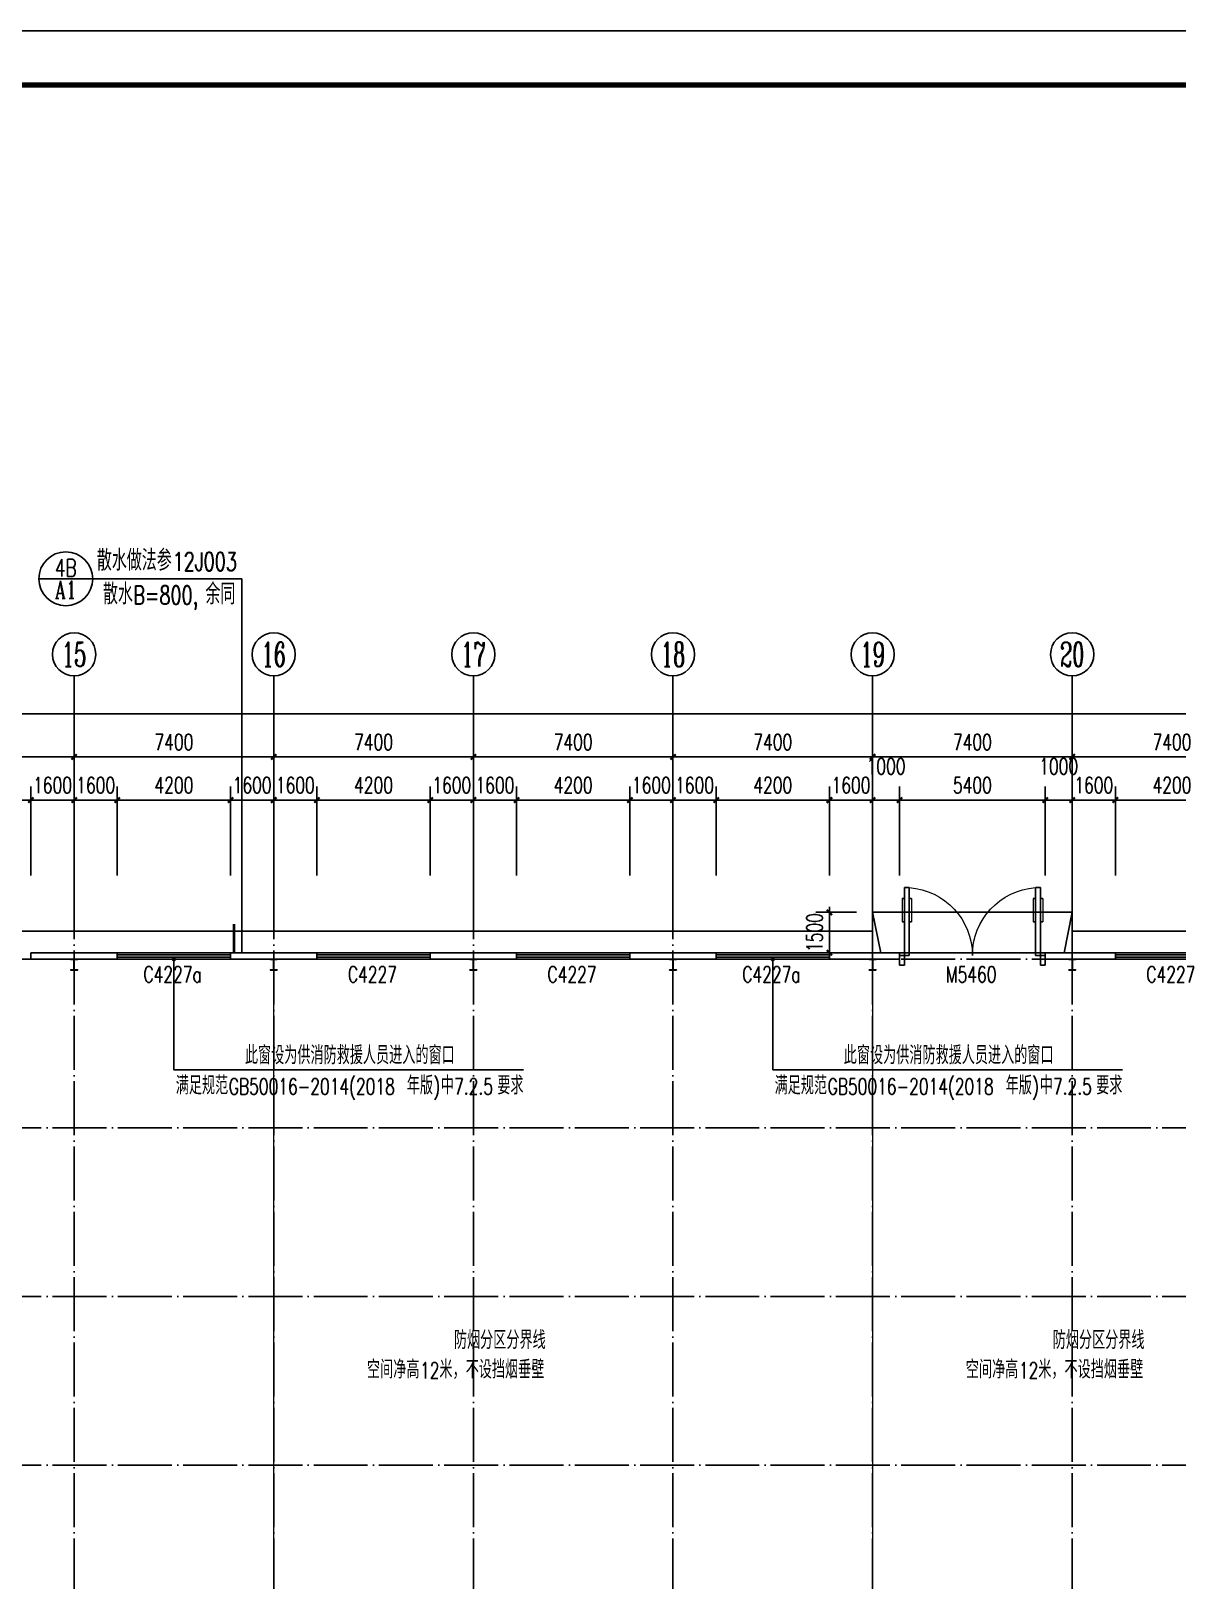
# Model space of a CAD drawing. Extents: x 13898408 to 14113608, y -853943 to -68012.
# Drawn here: x 14018608 to 14061094, y -262646 to -205243 of the extents above; entities that cross this region are included whole.
import ezdxf
from ezdxf.enums import TextEntityAlignment as Align

# ---------------------------------------------------------------- set-up
doc = ezdxf.new("R2010")
doc.units = 0
doc.header["$LTSCALE"] = 1000
doc.header["$MEASUREMENT"] = 0
doc.linetypes.add('DASH', pattern=[0.35, 0.25, -0.1])
doc.linetypes.add('DOTE', pattern=[2.42, 2, -0.2, 0.02, -0.2])
for name, color, linetype in [('AXIS', 3, 'Continuous'), ('AXIS_TEXT', 7, 'Continuous'), ('COLUMN', 2, 'Continuous'), ('DIM_IDEN', 3, 'Continuous'), ('DIM_LEAD', 3, 'Continuous'), ('DIM_SYMB', 3, 'Continuous'), ('DOTE', 1, 'DOTE'), ('PUB_DIM', 3, 'Continuous'), ('PUB_TEXT', 7, 'Continuous'), ('TK', 4, 'Continuous'), ('WALL-PARAPET', 6, 'Continuous'), ('WINDOW', 4, 'Continuous'), ('WINDOW_TEXT', 7, 'Continuous')]:
    doc.layers.add(name, color=color, linetype=linetype)
doc.styles.add('_TCH_AXIS', font='COMPLEX', dxfattribs={"bigfont": 'GBCBIG'})
doc.styles.add('_TCH_DIM', font='SIMPLEX', dxfattribs={"bigfont": 'GBCBIG'})
doc.styles.add('_TCH_DIM_T3', font='SIMPLEX', dxfattribs={"width": 0.705882, "bigfont": 'GBCBIG'})
doc.styles.add('_TCH_LABEL', font='COMPLEX', dxfattribs={"bigfont": 'GBCBIG'})
doc.styles.add('_TCH_WINDOW', font='SIMPLEX', dxfattribs={"height": 3.5, "bigfont": 'GBCBIG'})
doc.styles.add('COMPLEX', font='COMPLEX')
doc.dimstyles.new('_TCH_ARCH&&200', dxfattribs={"dimtxt": 595, "dimasz": 200, "dimexe": 500, "dimexo": 600, "dimgap": 252.5, "dimtad": 1, "dimdec": 0, "dimzin": 0, "dimdsep": 46, "dimtxsty": '_TCH_DIM_T3', "dimblk": 'ARCHTICK', "dimcen": 0.09, "dimclrt": 7, "dimazin": 2, "dimtfac": 1, "dimtdec": 0, "dimtix": 1, "dimtmove": 2, "dimatfit": 3, "dimfxl": 0, "dimtolj": 1, "dimtzin": 0, "dimarcsym": 0})

# ---------------------------------------------------------------- blocks, each defined once
blk = doc.blocks.new('A$C797E1D2B')
at = {"layer": 'COLUMN'}
h = blk.add_hatch(color=256, dxfattribs=at)
h.paths.add_polyline_path([(125, 400), (250, 400), (250, 388), (130, 388), (130, 200), (125, 200)])
h.paths.add_polyline_path([(0, 400), (125, 400), (125, 200), (120, 200), (120, 388), (0, 388)])
h.paths.add_polyline_path([(0, 12), (120, 12), (120, 200), (125, 200), (125, 0), (0, 0)])
h.paths.add_polyline_path([(125, 200), (130, 200), (130, 12), (250, 12), (250, 0), (125, 0)])
blk.add_lwpolyline([(250, 0), (250, 12), (130, 12), (130, 388), (250, 388), (250, 400), (0, 400), (0, 388), (120, 388), (120, 12), (0, 12), (0, 0)], close=True, dxfattribs=at)
blk = doc.blocks.new('GeYuanFrame_54710130', base_point=(20.09, 4.53))
at = {"layer": 'TK'}
blk.add_lwpolyline([(20.09, 4.53), (20.09, 598.53), (1071.09, 598.53), (1071.09, 4.53)], close=True, dxfattribs=at)
at = {"layer": 'TK', "const_width": 1}
blk.add_lwpolyline([(45.09, 588.53), (1061.09, 588.53), (1061.09, 14.53), (45.09, 14.53)], close=True, dxfattribs=at)
blk = doc.blocks.new('_AXISO')
blk.add_circle((0, 0), 0.5)
at = {"layer": 'AXIS_TEXT', "style": 'COMPLEX', "width": 1.041667}
blk.add_attdef('A', text='', height=0.56, dxfattribs=at).set_placement((-0.25, -0.28), (0.25, -0.28), align=Align.FIT)
blk = doc.blocks.new('_ArchTick')
at = {"color": 0, "linetype": 'ByBlock', "const_width": 0.4}
blk.add_lwpolyline([(-0.5, -0.5), (0.5, 0.5)], dxfattribs=at)
blk = doc.blocks.new('*D99')
at = {"layer": 'AXIS', "color": 0, "lineweight": -2}
for p, q in [((13916368, -236543), (13916368, -230043)), ((14079648, -236543), (14079648, -230043)), ((13916368, -230543), (14079648, -230543))]:
    blk.add_line(p, q, dxfattribs=at)
at = {"layer": 'Defpoints', "color": 0}
for p in [(14079648, -230543), (13916368, -237143), (14079648, -237143)]:
    blk.add_point(p, dxfattribs=at)
at = {"layer": 'AXIS', "color": 0, "lineweight": -2, "xscale": 200, "yscale": 200, "zscale": 200, "rotation": 180}
blk.add_blockref('_ArchTick', (13916368, -230543), dxfattribs=at)
at = {"layer": 'AXIS', "color": 0, "lineweight": -2, "xscale": 200, "yscale": 200, "zscale": 200}
blk.add_blockref('_ArchTick', (14079648, -230543), dxfattribs=at)
at = {"layer": 'AXIS', "color": 7, "insert": (13998008, -229993), "char_height": 595, "attachment_point": 5, "style": '_TCH_DIM_T3'}
blk.add_mtext('\\A1;163280', dxfattribs=at)
blk = doc.blocks.new('*D114')
at = {"layer": 'AXIS', "color": 0, "lineweight": -2}
for p, q in [((14012808, -236543), (14012808, -231643)), ((14020208, -236543), (14020208, -231643)), ((14012808, -232143), (14020208, -232143))]:
    blk.add_line(p, q, dxfattribs=at)
at = {"layer": 'Defpoints', "color": 0}
for p in [(14020208, -232143), (14012808, -237143), (14020208, -237143)]:
    blk.add_point(p, dxfattribs=at)
at = {"layer": 'AXIS', "color": 0, "lineweight": -2, "xscale": 200, "yscale": 200, "zscale": 200, "rotation": 180}
blk.add_blockref('_ArchTick', (14012808, -232143), dxfattribs=at)
at = {"layer": 'AXIS', "color": 0, "lineweight": -2, "xscale": 200, "yscale": 200, "zscale": 200}
blk.add_blockref('_ArchTick', (14020208, -232143), dxfattribs=at)
at = {"layer": 'AXIS', "color": 7, "insert": (14016508, -231593), "char_height": 595, "attachment_point": 5, "style": '_TCH_DIM_T3'}
blk.add_mtext('\\A1;7400', dxfattribs=at)
blk = doc.blocks.new('*D115')
at = {"layer": 'AXIS', "color": 0, "lineweight": -2}
for p, q in [((14020208, -236543), (14020208, -231643)), ((14027608, -236543), (14027608, -231643)), ((14020208, -232143), (14027608, -232143))]:
    blk.add_line(p, q, dxfattribs=at)
at = {"layer": 'Defpoints', "color": 0}
for p in [(14027608, -232143), (14020208, -237143), (14027608, -237143)]:
    blk.add_point(p, dxfattribs=at)
at = {"layer": 'AXIS', "color": 0, "lineweight": -2, "xscale": 200, "yscale": 200, "zscale": 200, "rotation": 180}
blk.add_blockref('_ArchTick', (14020208, -232143), dxfattribs=at)
at = {"layer": 'AXIS', "color": 0, "lineweight": -2, "xscale": 200, "yscale": 200, "zscale": 200}
blk.add_blockref('_ArchTick', (14027608, -232143), dxfattribs=at)
at = {"layer": 'AXIS', "color": 7, "insert": (14023908, -231593), "char_height": 595, "attachment_point": 5, "style": '_TCH_DIM_T3'}
blk.add_mtext('\\A1;7400', dxfattribs=at)
blk = doc.blocks.new('*D116')
at = {"layer": 'AXIS', "color": 0, "lineweight": -2}
for p, q in [((14027608, -236543), (14027608, -231643)), ((14035008, -236543), (14035008, -231643)), ((14027608, -232143), (14035008, -232143))]:
    blk.add_line(p, q, dxfattribs=at)
at = {"layer": 'Defpoints', "color": 0}
for p in [(14035008, -232143), (14027608, -237143), (14035008, -237143)]:
    blk.add_point(p, dxfattribs=at)
at = {"layer": 'AXIS', "color": 0, "lineweight": -2, "xscale": 200, "yscale": 200, "zscale": 200, "rotation": 180}
blk.add_blockref('_ArchTick', (14027608, -232143), dxfattribs=at)
at = {"layer": 'AXIS', "color": 0, "lineweight": -2, "xscale": 200, "yscale": 200, "zscale": 200}
blk.add_blockref('_ArchTick', (14035008, -232143), dxfattribs=at)
at = {"layer": 'AXIS', "color": 7, "insert": (14031308, -231593), "char_height": 595, "attachment_point": 5, "style": '_TCH_DIM_T3'}
blk.add_mtext('\\A1;7400', dxfattribs=at)
blk = doc.blocks.new('*D117')
at = {"layer": 'AXIS', "color": 0, "lineweight": -2}
for p, q in [((14035008, -236543), (14035008, -231643)), ((14042408, -236543), (14042408, -231643)), ((14035008, -232143), (14042408, -232143))]:
    blk.add_line(p, q, dxfattribs=at)
at = {"layer": 'Defpoints', "color": 0}
for p in [(14042408, -232143), (14035008, -237143), (14042408, -237143)]:
    blk.add_point(p, dxfattribs=at)
at = {"layer": 'AXIS', "color": 0, "lineweight": -2, "xscale": 200, "yscale": 200, "zscale": 200, "rotation": 180}
blk.add_blockref('_ArchTick', (14035008, -232143), dxfattribs=at)
at = {"layer": 'AXIS', "color": 0, "lineweight": -2, "xscale": 200, "yscale": 200, "zscale": 200}
blk.add_blockref('_ArchTick', (14042408, -232143), dxfattribs=at)
at = {"layer": 'AXIS', "color": 7, "insert": (14038708, -231593), "char_height": 595, "attachment_point": 5, "style": '_TCH_DIM_T3'}
blk.add_mtext('\\A1;7400', dxfattribs=at)
blk = doc.blocks.new('*D118')
at = {"layer": 'AXIS', "color": 0, "lineweight": -2}
for p, q in [((14042408, -236543), (14042408, -231643)), ((14049808, -236543), (14049808, -231643)), ((14042408, -232143), (14049808, -232143))]:
    blk.add_line(p, q, dxfattribs=at)
at = {"layer": 'Defpoints', "color": 0}
for p in [(14049808, -232143), (14042408, -237143), (14049808, -237143)]:
    blk.add_point(p, dxfattribs=at)
at = {"layer": 'AXIS', "color": 0, "lineweight": -2, "xscale": 200, "yscale": 200, "zscale": 200, "rotation": 180}
blk.add_blockref('_ArchTick', (14042408, -232143), dxfattribs=at)
at = {"layer": 'AXIS', "color": 0, "lineweight": -2, "xscale": 200, "yscale": 200, "zscale": 200}
blk.add_blockref('_ArchTick', (14049808, -232143), dxfattribs=at)
at = {"layer": 'AXIS', "color": 7, "insert": (14046108, -231593), "char_height": 595, "attachment_point": 5, "style": '_TCH_DIM_T3'}
blk.add_mtext('\\A1;7400', dxfattribs=at)
blk = doc.blocks.new('*D119')
at = {"layer": 'AXIS', "color": 0, "lineweight": -2}
for p, q in [((14049808, -236543), (14049808, -231643)), ((14057208, -236543), (14057208, -231643)), ((14049808, -232143), (14057208, -232143))]:
    blk.add_line(p, q, dxfattribs=at)
at = {"layer": 'Defpoints', "color": 0}
for p in [(14057208, -232143), (14049808, -237143), (14057208, -237143)]:
    blk.add_point(p, dxfattribs=at)
at = {"layer": 'AXIS', "color": 0, "lineweight": -2, "xscale": 200, "yscale": 200, "zscale": 200, "rotation": 180}
blk.add_blockref('_ArchTick', (14049808, -232143), dxfattribs=at)
at = {"layer": 'AXIS', "color": 0, "lineweight": -2, "xscale": 200, "yscale": 200, "zscale": 200}
blk.add_blockref('_ArchTick', (14057208, -232143), dxfattribs=at)
at = {"layer": 'AXIS', "color": 7, "insert": (14053508, -231593), "char_height": 595, "attachment_point": 5, "style": '_TCH_DIM_T3'}
blk.add_mtext('\\A1;7400', dxfattribs=at)
blk = doc.blocks.new('*D120')
at = {"layer": 'AXIS', "color": 0, "lineweight": -2}
for p, q in [((14057208, -236543), (14057208, -231643)), ((14064608, -236543), (14064608, -231643)), ((14057208, -232143), (14064608, -232143))]:
    blk.add_line(p, q, dxfattribs=at)
at = {"layer": 'Defpoints', "color": 0}
for p in [(14064608, -232143), (14057208, -237143), (14064608, -237143)]:
    blk.add_point(p, dxfattribs=at)
at = {"layer": 'AXIS', "color": 0, "lineweight": -2, "xscale": 200, "yscale": 200, "zscale": 200, "rotation": 180}
blk.add_blockref('_ArchTick', (14057208, -232143), dxfattribs=at)
at = {"layer": 'AXIS', "color": 0, "lineweight": -2, "xscale": 200, "yscale": 200, "zscale": 200}
blk.add_blockref('_ArchTick', (14064608, -232143), dxfattribs=at)
at = {"layer": 'AXIS', "color": 7, "insert": (14060908, -231593), "char_height": 595, "attachment_point": 5, "style": '_TCH_DIM_T3'}
blk.add_mtext('\\A1;7400', dxfattribs=at)
blk = doc.blocks.new('$DorLib2D$00000011')
for p, q in [((-0.467, 0.471), (-0.467, -0.062)), ((-0.467, 0.471), (-0.433, 0.471)), ((-0.433, 0.471), (-0.433, 0.004)), ((0.433, 0.471), (0.433, 0.004)), ((0.467, 0.471), (0.433, 0.471)), ((0.467, 0.471), (0.467, -0.062)), ((-0.483, 0.396), (-0.467, 0.396)), ((-0.417, 0.396), (-0.433, 0.396)), ((0.417, 0.396), (0.433, 0.396)), ((0.483, 0.396), (0.467, 0.396)), ((-0.483, 0.235), (-0.467, 0.235)), ((-0.417, 0.235), (-0.433, 0.235)), ((0.417, 0.235), (0.433, 0.235)), ((0.483, 0.235), (0.467, 0.235)), ((-0.5, 0.004), (-0.433, 0.004)), ((-0.5, 0.004), (-0.5, -0.062)), ((0.5, 0.004), (0.433, 0.004)), ((0.5, 0.004), (0.5, -0.062)), ((-0.5, -0.062), (-0.467, -0.062)), ((0.5, -0.062), (0.467, -0.062))]:
    blk.add_line(p, q)
at = {"lineweight": 13}
for p, q in [((-0.483, 0.396), (-0.483, 0.235)), ((-0.417, 0.396), (-0.417, 0.235)), ((0.417, 0.396), (0.417, 0.235)), ((0.483, 0.396), (0.483, 0.235))]:
    blk.add_line(p, q, dxfattribs=at)
for centre, start, end in [((-0.467, 0.004), 0, 85.904), ((0.467, 0.004), 94.096, 180)]:
    blk.add_arc(centre, 0.467, start, end, dxfattribs=at)
blk = doc.blocks.new('$TCHSYS$WIN2D')
for p, q in [((-0.5, 0.5), (0.5, 0.5)), ((-0.5, 0.5), (-0.5, -0.5)), ((0.5, 0.5), (0.5, -0.5)), ((0.5, 0.167), (-0.5, 0.167)), ((0.5, -0.167), (-0.5, -0.167)), ((-0.5, -0.5), (0.5, -0.5))]:
    blk.add_line(p, q)
blk = doc.blocks.new('*D333')
at = {"layer": 'Defpoints', "color": 0}
for p in [(14048208, -237903), (14049808, -237903), (14049808, -239403)]:
    blk.add_point(p, dxfattribs=at)
at = {"layer": 'PUB_DIM', "color": 0, "lineweight": -2}
for p, q in [((14049208, -237903), (14047708, -237903)), ((14048208, -237903), (14048208, -237703)), ((14048208, -239403), (14048208, -237903)), ((14049208, -239403), (14047708, -239403)), ((14048208, -239403), (14048208, -239603))]:
    blk.add_line(p, q, dxfattribs=at)
at = {"layer": 'PUB_DIM', "color": 0, "lineweight": -2, "xscale": 200, "yscale": 200, "zscale": 200}
for p, rotation in [((14048208, -237903), 270), ((14048208, -239403), 90)]:
    blk.add_blockref('_ArchTick', p, dxfattribs=dict(at, rotation=rotation))
at = {"layer": 'PUB_DIM', "color": 7, "insert": (14047658, -238653), "char_height": 595, "attachment_point": 5, "rotation": 90, "style": '_TCH_DIM_T3'}
blk.add_mtext('\\A1;1500', dxfattribs=at)
blk = doc.blocks.new('*D481')
at = {"layer": 'Defpoints', "color": 0}
for p in [(14018608, -233743), (14014408, -237143), (14018608, -237143)]:
    blk.add_point(p, dxfattribs=at)
at = {"layer": 'PUB_DIM', "color": 0, "lineweight": -2}
for p, q in [((14014408, -236543), (14014408, -233243)), ((14018608, -236543), (14018608, -233243)), ((14014408, -233743), (14018608, -233743))]:
    blk.add_line(p, q, dxfattribs=at)
at = {"layer": 'PUB_DIM', "color": 0, "lineweight": -2, "xscale": 200, "yscale": 200, "zscale": 200, "rotation": 180}
blk.add_blockref('_ArchTick', (14014408, -233743), dxfattribs=at)
at = {"layer": 'PUB_DIM', "color": 0, "lineweight": -2, "xscale": 200, "yscale": 200, "zscale": 200}
blk.add_blockref('_ArchTick', (14018608, -233743), dxfattribs=at)
at = {"layer": 'PUB_DIM', "color": 7, "insert": (14016508, -233193), "char_height": 595, "attachment_point": 5, "style": '_TCH_DIM_T3'}
blk.add_mtext('\\A1;4200', dxfattribs=at)
blk = doc.blocks.new('*D482')
at = {"layer": 'Defpoints', "color": 0}
for p in [(14020208, -233743), (14018608, -237143), (14020208, -237143)]:
    blk.add_point(p, dxfattribs=at)
at = {"layer": 'PUB_DIM', "color": 0, "lineweight": -2}
for p, q in [((14018608, -236543), (14018608, -233243)), ((14020208, -236543), (14020208, -233243)), ((14018608, -233743), (14018408, -233743)), ((14018608, -233743), (14020208, -233743)), ((14020208, -233743), (14020408, -233743))]:
    blk.add_line(p, q, dxfattribs=at)
at = {"layer": 'PUB_DIM', "color": 0, "lineweight": -2, "xscale": 200, "yscale": 200, "zscale": 200}
blk.add_blockref('_ArchTick', (14018608, -233743), dxfattribs=at)
at = {"layer": 'PUB_DIM', "color": 0, "lineweight": -2, "xscale": 200, "yscale": 200, "zscale": 200, "rotation": 180}
blk.add_blockref('_ArchTick', (14020208, -233743), dxfattribs=at)
at = {"layer": 'PUB_DIM', "color": 7, "insert": (14019408, -233193), "char_height": 595, "attachment_point": 5, "style": '_TCH_DIM_T3'}
blk.add_mtext('\\A1;1600', dxfattribs=at)
blk = doc.blocks.new('*D483')
at = {"layer": 'Defpoints', "color": 0}
for p in [(14021808, -233743), (14020208, -237143), (14021808, -237143)]:
    blk.add_point(p, dxfattribs=at)
at = {"layer": 'PUB_DIM', "color": 0, "lineweight": -2}
for p, q in [((14020208, -236543), (14020208, -233243)), ((14021808, -236543), (14021808, -233243)), ((14020208, -233743), (14020008, -233743)), ((14020208, -233743), (14021808, -233743)), ((14021808, -233743), (14022008, -233743))]:
    blk.add_line(p, q, dxfattribs=at)
at = {"layer": 'PUB_DIM', "color": 0, "lineweight": -2, "xscale": 200, "yscale": 200, "zscale": 200}
blk.add_blockref('_ArchTick', (14020208, -233743), dxfattribs=at)
at = {"layer": 'PUB_DIM', "color": 0, "lineweight": -2, "xscale": 200, "yscale": 200, "zscale": 200, "rotation": 180}
blk.add_blockref('_ArchTick', (14021808, -233743), dxfattribs=at)
at = {"layer": 'PUB_DIM', "color": 7, "insert": (14021008, -233193), "char_height": 595, "attachment_point": 5, "style": '_TCH_DIM_T3'}
blk.add_mtext('\\A1;1600', dxfattribs=at)
blk = doc.blocks.new('*D484')
at = {"layer": 'Defpoints', "color": 0}
for p in [(14026008, -233743), (14021808, -237143), (14026008, -237143)]:
    blk.add_point(p, dxfattribs=at)
at = {"layer": 'PUB_DIM', "color": 0, "lineweight": -2}
for p, q in [((14021808, -236543), (14021808, -233243)), ((14026008, -236543), (14026008, -233243)), ((14021808, -233743), (14026008, -233743))]:
    blk.add_line(p, q, dxfattribs=at)
at = {"layer": 'PUB_DIM', "color": 0, "lineweight": -2, "xscale": 200, "yscale": 200, "zscale": 200, "rotation": 180}
blk.add_blockref('_ArchTick', (14021808, -233743), dxfattribs=at)
at = {"layer": 'PUB_DIM', "color": 0, "lineweight": -2, "xscale": 200, "yscale": 200, "zscale": 200}
blk.add_blockref('_ArchTick', (14026008, -233743), dxfattribs=at)
at = {"layer": 'PUB_DIM', "color": 7, "insert": (14023908, -233193), "char_height": 595, "attachment_point": 5, "style": '_TCH_DIM_T3'}
blk.add_mtext('\\A1;4200', dxfattribs=at)
blk = doc.blocks.new('*D485')
at = {"layer": 'Defpoints', "color": 0}
for p in [(14027608, -233743), (14026008, -237143), (14027608, -237143)]:
    blk.add_point(p, dxfattribs=at)
at = {"layer": 'PUB_DIM', "color": 0, "lineweight": -2}
for p, q in [((14026008, -236543), (14026008, -233243)), ((14027608, -236543), (14027608, -233243)), ((14026008, -233743), (14025808, -233743)), ((14026008, -233743), (14027608, -233743)), ((14027608, -233743), (14027808, -233743))]:
    blk.add_line(p, q, dxfattribs=at)
at = {"layer": 'PUB_DIM', "color": 0, "lineweight": -2, "xscale": 200, "yscale": 200, "zscale": 200}
blk.add_blockref('_ArchTick', (14026008, -233743), dxfattribs=at)
at = {"layer": 'PUB_DIM', "color": 0, "lineweight": -2, "xscale": 200, "yscale": 200, "zscale": 200, "rotation": 180}
blk.add_blockref('_ArchTick', (14027608, -233743), dxfattribs=at)
at = {"layer": 'PUB_DIM', "color": 7, "insert": (14026808, -233193), "char_height": 595, "attachment_point": 5, "style": '_TCH_DIM_T3'}
blk.add_mtext('\\A1;1600', dxfattribs=at)
blk = doc.blocks.new('*D486')
at = {"layer": 'Defpoints', "color": 0}
for p in [(14029208, -233743), (14027608, -237143), (14029208, -237143)]:
    blk.add_point(p, dxfattribs=at)
at = {"layer": 'PUB_DIM', "color": 0, "lineweight": -2}
for p, q in [((14027608, -236543), (14027608, -233243)), ((14029208, -236543), (14029208, -233243)), ((14027608, -233743), (14027408, -233743)), ((14027608, -233743), (14029208, -233743)), ((14029208, -233743), (14029408, -233743))]:
    blk.add_line(p, q, dxfattribs=at)
at = {"layer": 'PUB_DIM', "color": 0, "lineweight": -2, "xscale": 200, "yscale": 200, "zscale": 200}
blk.add_blockref('_ArchTick', (14027608, -233743), dxfattribs=at)
at = {"layer": 'PUB_DIM', "color": 0, "lineweight": -2, "xscale": 200, "yscale": 200, "zscale": 200, "rotation": 180}
blk.add_blockref('_ArchTick', (14029208, -233743), dxfattribs=at)
at = {"layer": 'PUB_DIM', "color": 7, "insert": (14028408, -233193), "char_height": 595, "attachment_point": 5, "style": '_TCH_DIM_T3'}
blk.add_mtext('\\A1;1600', dxfattribs=at)
blk = doc.blocks.new('*D487')
at = {"layer": 'Defpoints', "color": 0}
for p in [(14033408, -233743), (14029208, -237143), (14033408, -237143)]:
    blk.add_point(p, dxfattribs=at)
at = {"layer": 'PUB_DIM', "color": 0, "lineweight": -2}
for p, q in [((14029208, -236543), (14029208, -233243)), ((14033408, -236543), (14033408, -233243)), ((14029208, -233743), (14033408, -233743))]:
    blk.add_line(p, q, dxfattribs=at)
at = {"layer": 'PUB_DIM', "color": 0, "lineweight": -2, "xscale": 200, "yscale": 200, "zscale": 200, "rotation": 180}
blk.add_blockref('_ArchTick', (14029208, -233743), dxfattribs=at)
at = {"layer": 'PUB_DIM', "color": 0, "lineweight": -2, "xscale": 200, "yscale": 200, "zscale": 200}
blk.add_blockref('_ArchTick', (14033408, -233743), dxfattribs=at)
at = {"layer": 'PUB_DIM', "color": 7, "insert": (14031308, -233193), "char_height": 595, "attachment_point": 5, "style": '_TCH_DIM_T3'}
blk.add_mtext('\\A1;4200', dxfattribs=at)
blk = doc.blocks.new('*D488')
at = {"layer": 'Defpoints', "color": 0}
for p in [(14035008, -233743), (14033408, -237143), (14035008, -237143)]:
    blk.add_point(p, dxfattribs=at)
at = {"layer": 'PUB_DIM', "color": 0, "lineweight": -2}
for p, q in [((14033408, -236543), (14033408, -233243)), ((14035008, -236543), (14035008, -233243)), ((14033408, -233743), (14033208, -233743)), ((14033408, -233743), (14035008, -233743)), ((14035008, -233743), (14035208, -233743))]:
    blk.add_line(p, q, dxfattribs=at)
at = {"layer": 'PUB_DIM', "color": 0, "lineweight": -2, "xscale": 200, "yscale": 200, "zscale": 200}
blk.add_blockref('_ArchTick', (14033408, -233743), dxfattribs=at)
at = {"layer": 'PUB_DIM', "color": 0, "lineweight": -2, "xscale": 200, "yscale": 200, "zscale": 200, "rotation": 180}
blk.add_blockref('_ArchTick', (14035008, -233743), dxfattribs=at)
at = {"layer": 'PUB_DIM', "color": 7, "insert": (14034208, -233193), "char_height": 595, "attachment_point": 5, "style": '_TCH_DIM_T3'}
blk.add_mtext('\\A1;1600', dxfattribs=at)
blk = doc.blocks.new('*D489')
at = {"layer": 'Defpoints', "color": 0}
for p in [(14036608, -233743), (14035008, -237143), (14036608, -237143)]:
    blk.add_point(p, dxfattribs=at)
at = {"layer": 'PUB_DIM', "color": 0, "lineweight": -2}
for p, q in [((14035008, -236543), (14035008, -233243)), ((14036608, -236543), (14036608, -233243)), ((14035008, -233743), (14034808, -233743)), ((14035008, -233743), (14036608, -233743)), ((14036608, -233743), (14036808, -233743))]:
    blk.add_line(p, q, dxfattribs=at)
at = {"layer": 'PUB_DIM', "color": 0, "lineweight": -2, "xscale": 200, "yscale": 200, "zscale": 200}
blk.add_blockref('_ArchTick', (14035008, -233743), dxfattribs=at)
at = {"layer": 'PUB_DIM', "color": 0, "lineweight": -2, "xscale": 200, "yscale": 200, "zscale": 200, "rotation": 180}
blk.add_blockref('_ArchTick', (14036608, -233743), dxfattribs=at)
at = {"layer": 'PUB_DIM', "color": 7, "insert": (14035808, -233193), "char_height": 595, "attachment_point": 5, "style": '_TCH_DIM_T3'}
blk.add_mtext('\\A1;1600', dxfattribs=at)
blk = doc.blocks.new('*D490')
at = {"layer": 'Defpoints', "color": 0}
for p in [(14040808, -233743), (14036608, -237143), (14040808, -237143)]:
    blk.add_point(p, dxfattribs=at)
at = {"layer": 'PUB_DIM', "color": 0, "lineweight": -2}
for p, q in [((14036608, -236543), (14036608, -233243)), ((14040808, -236543), (14040808, -233243)), ((14036608, -233743), (14040808, -233743))]:
    blk.add_line(p, q, dxfattribs=at)
at = {"layer": 'PUB_DIM', "color": 0, "lineweight": -2, "xscale": 200, "yscale": 200, "zscale": 200, "rotation": 180}
blk.add_blockref('_ArchTick', (14036608, -233743), dxfattribs=at)
at = {"layer": 'PUB_DIM', "color": 0, "lineweight": -2, "xscale": 200, "yscale": 200, "zscale": 200}
blk.add_blockref('_ArchTick', (14040808, -233743), dxfattribs=at)
at = {"layer": 'PUB_DIM', "color": 7, "insert": (14038708, -233193), "char_height": 595, "attachment_point": 5, "style": '_TCH_DIM_T3'}
blk.add_mtext('\\A1;4200', dxfattribs=at)
blk = doc.blocks.new('*D491')
at = {"layer": 'Defpoints', "color": 0}
for p in [(14042408, -233743), (14040808, -237143), (14042408, -237143)]:
    blk.add_point(p, dxfattribs=at)
at = {"layer": 'PUB_DIM', "color": 0, "lineweight": -2}
for p, q in [((14040808, -236543), (14040808, -233243)), ((14042408, -236543), (14042408, -233243)), ((14040808, -233743), (14040608, -233743)), ((14040808, -233743), (14042408, -233743)), ((14042408, -233743), (14042608, -233743))]:
    blk.add_line(p, q, dxfattribs=at)
at = {"layer": 'PUB_DIM', "color": 0, "lineweight": -2, "xscale": 200, "yscale": 200, "zscale": 200}
blk.add_blockref('_ArchTick', (14040808, -233743), dxfattribs=at)
at = {"layer": 'PUB_DIM', "color": 0, "lineweight": -2, "xscale": 200, "yscale": 200, "zscale": 200, "rotation": 180}
blk.add_blockref('_ArchTick', (14042408, -233743), dxfattribs=at)
at = {"layer": 'PUB_DIM', "color": 7, "insert": (14041608, -233193), "char_height": 595, "attachment_point": 5, "style": '_TCH_DIM_T3'}
blk.add_mtext('\\A1;1600', dxfattribs=at)
blk = doc.blocks.new('*D492')
at = {"layer": 'Defpoints', "color": 0}
for p in [(14044008, -233743), (14042408, -237143), (14044008, -237143)]:
    blk.add_point(p, dxfattribs=at)
at = {"layer": 'PUB_DIM', "color": 0, "lineweight": -2}
for p, q in [((14042408, -236543), (14042408, -233243)), ((14044008, -236543), (14044008, -233243)), ((14042408, -233743), (14042208, -233743)), ((14042408, -233743), (14044008, -233743)), ((14044008, -233743), (14044208, -233743))]:
    blk.add_line(p, q, dxfattribs=at)
at = {"layer": 'PUB_DIM', "color": 0, "lineweight": -2, "xscale": 200, "yscale": 200, "zscale": 200}
blk.add_blockref('_ArchTick', (14042408, -233743), dxfattribs=at)
at = {"layer": 'PUB_DIM', "color": 0, "lineweight": -2, "xscale": 200, "yscale": 200, "zscale": 200, "rotation": 180}
blk.add_blockref('_ArchTick', (14044008, -233743), dxfattribs=at)
at = {"layer": 'PUB_DIM', "color": 7, "insert": (14043208, -233193), "char_height": 595, "attachment_point": 5, "style": '_TCH_DIM_T3'}
blk.add_mtext('\\A1;1600', dxfattribs=at)
blk = doc.blocks.new('*D493')
at = {"layer": 'Defpoints', "color": 0}
for p in [(14048208, -233743), (14044008, -237143), (14048208, -237143)]:
    blk.add_point(p, dxfattribs=at)
at = {"layer": 'PUB_DIM', "color": 0, "lineweight": -2}
for p, q in [((14044008, -236543), (14044008, -233243)), ((14048208, -236543), (14048208, -233243)), ((14044008, -233743), (14048208, -233743))]:
    blk.add_line(p, q, dxfattribs=at)
at = {"layer": 'PUB_DIM', "color": 0, "lineweight": -2, "xscale": 200, "yscale": 200, "zscale": 200, "rotation": 180}
blk.add_blockref('_ArchTick', (14044008, -233743), dxfattribs=at)
at = {"layer": 'PUB_DIM', "color": 0, "lineweight": -2, "xscale": 200, "yscale": 200, "zscale": 200}
blk.add_blockref('_ArchTick', (14048208, -233743), dxfattribs=at)
at = {"layer": 'PUB_DIM', "color": 7, "insert": (14046108, -233193), "char_height": 595, "attachment_point": 5, "style": '_TCH_DIM_T3'}
blk.add_mtext('\\A1;4200', dxfattribs=at)
blk = doc.blocks.new('*D494')
at = {"layer": 'Defpoints', "color": 0}
for p in [(14049808, -233743), (14048208, -237143), (14049808, -237143)]:
    blk.add_point(p, dxfattribs=at)
at = {"layer": 'PUB_DIM', "color": 0, "lineweight": -2}
for p, q in [((14048208, -236543), (14048208, -233243)), ((14049808, -236543), (14049808, -233243)), ((14048208, -233743), (14048008, -233743)), ((14048208, -233743), (14049808, -233743)), ((14049808, -233743), (14050008, -233743))]:
    blk.add_line(p, q, dxfattribs=at)
at = {"layer": 'PUB_DIM', "color": 0, "lineweight": -2, "xscale": 200, "yscale": 200, "zscale": 200}
blk.add_blockref('_ArchTick', (14048208, -233743), dxfattribs=at)
at = {"layer": 'PUB_DIM', "color": 0, "lineweight": -2, "xscale": 200, "yscale": 200, "zscale": 200, "rotation": 180}
blk.add_blockref('_ArchTick', (14049808, -233743), dxfattribs=at)
at = {"layer": 'PUB_DIM', "color": 7, "insert": (14049008, -233193), "char_height": 595, "attachment_point": 5, "style": '_TCH_DIM_T3'}
blk.add_mtext('\\A1;1600', dxfattribs=at)
blk = doc.blocks.new('*D495')
at = {"layer": 'Defpoints', "color": 0}
for p in [(14050808, -233743), (14049808, -237143), (14050808, -237143)]:
    blk.add_point(p, dxfattribs=at)
at = {"layer": 'PUB_DIM', "color": 0, "lineweight": -2}
for p, q in [((14049808, -236543), (14049808, -233243)), ((14050808, -236543), (14050808, -233243)), ((14049808, -233743), (14050808, -233743))]:
    blk.add_line(p, q, dxfattribs=at)
at = {"layer": 'PUB_DIM', "color": 0, "lineweight": -2, "xscale": 200, "yscale": 200, "zscale": 200, "rotation": 180}
blk.add_blockref('_ArchTick', (14049808, -233743), dxfattribs=at)
at = {"layer": 'PUB_DIM', "color": 0, "lineweight": -2, "xscale": 200, "yscale": 200, "zscale": 200}
blk.add_blockref('_ArchTick', (14050808, -233743), dxfattribs=at)
at = {"layer": 'PUB_DIM', "color": 7, "insert": (14050308, -232493), "char_height": 595, "attachment_point": 5, "style": '_TCH_DIM_T3'}
blk.add_mtext('\\A1;1000', dxfattribs=at)
blk = doc.blocks.new('*D496')
at = {"layer": 'Defpoints', "color": 0}
for p in [(14056208, -233743), (14050808, -237143), (14056208, -237143)]:
    blk.add_point(p, dxfattribs=at)
at = {"layer": 'PUB_DIM', "color": 0, "lineweight": -2}
for p, q in [((14050808, -236543), (14050808, -233243)), ((14056208, -236543), (14056208, -233243)), ((14050808, -233743), (14056208, -233743))]:
    blk.add_line(p, q, dxfattribs=at)
at = {"layer": 'PUB_DIM', "color": 0, "lineweight": -2, "xscale": 200, "yscale": 200, "zscale": 200, "rotation": 180}
blk.add_blockref('_ArchTick', (14050808, -233743), dxfattribs=at)
at = {"layer": 'PUB_DIM', "color": 0, "lineweight": -2, "xscale": 200, "yscale": 200, "zscale": 200}
blk.add_blockref('_ArchTick', (14056208, -233743), dxfattribs=at)
at = {"layer": 'PUB_DIM', "color": 7, "insert": (14053508, -233193), "char_height": 595, "attachment_point": 5, "style": '_TCH_DIM_T3'}
blk.add_mtext('\\A1;5400', dxfattribs=at)
blk = doc.blocks.new('*D497')
at = {"layer": 'Defpoints', "color": 0}
for p in [(14057208, -233743), (14056208, -237143), (14057208, -237143)]:
    blk.add_point(p, dxfattribs=at)
at = {"layer": 'PUB_DIM', "color": 0, "lineweight": -2}
for p, q in [((14056208, -236543), (14056208, -233243)), ((14057208, -236543), (14057208, -233243)), ((14056208, -233743), (14057208, -233743))]:
    blk.add_line(p, q, dxfattribs=at)
at = {"layer": 'PUB_DIM', "color": 0, "lineweight": -2, "xscale": 200, "yscale": 200, "zscale": 200, "rotation": 180}
blk.add_blockref('_ArchTick', (14056208, -233743), dxfattribs=at)
at = {"layer": 'PUB_DIM', "color": 0, "lineweight": -2, "xscale": 200, "yscale": 200, "zscale": 200}
blk.add_blockref('_ArchTick', (14057208, -233743), dxfattribs=at)
at = {"layer": 'PUB_DIM', "color": 7, "insert": (14056708, -232493), "char_height": 595, "attachment_point": 5, "style": '_TCH_DIM_T3'}
blk.add_mtext('\\A1;1000', dxfattribs=at)
blk = doc.blocks.new('*D498')
at = {"layer": 'Defpoints', "color": 0}
for p in [(14058808, -233743), (14057208, -237143), (14058808, -237143)]:
    blk.add_point(p, dxfattribs=at)
at = {"layer": 'PUB_DIM', "color": 0, "lineweight": -2}
for p, q in [((14057208, -236543), (14057208, -233243)), ((14058808, -236543), (14058808, -233243)), ((14057208, -233743), (14057008, -233743)), ((14057208, -233743), (14058808, -233743)), ((14058808, -233743), (14059008, -233743))]:
    blk.add_line(p, q, dxfattribs=at)
at = {"layer": 'PUB_DIM', "color": 0, "lineweight": -2, "xscale": 200, "yscale": 200, "zscale": 200}
blk.add_blockref('_ArchTick', (14057208, -233743), dxfattribs=at)
at = {"layer": 'PUB_DIM', "color": 0, "lineweight": -2, "xscale": 200, "yscale": 200, "zscale": 200, "rotation": 180}
blk.add_blockref('_ArchTick', (14058808, -233743), dxfattribs=at)
at = {"layer": 'PUB_DIM', "color": 7, "insert": (14058008, -233193), "char_height": 595, "attachment_point": 5, "style": '_TCH_DIM_T3'}
blk.add_mtext('\\A1;1600', dxfattribs=at)
blk = doc.blocks.new('*D499')
at = {"layer": 'Defpoints', "color": 0}
for p in [(14063008, -233743), (14058808, -237143), (14063008, -237143)]:
    blk.add_point(p, dxfattribs=at)
at = {"layer": 'PUB_DIM', "color": 0, "lineweight": -2}
for p, q in [((14058808, -236543), (14058808, -233243)), ((14063008, -236543), (14063008, -233243)), ((14058808, -233743), (14063008, -233743))]:
    blk.add_line(p, q, dxfattribs=at)
at = {"layer": 'PUB_DIM', "color": 0, "lineweight": -2, "xscale": 200, "yscale": 200, "zscale": 200, "rotation": 180}
blk.add_blockref('_ArchTick', (14058808, -233743), dxfattribs=at)
at = {"layer": 'PUB_DIM', "color": 0, "lineweight": -2, "xscale": 200, "yscale": 200, "zscale": 200}
blk.add_blockref('_ArchTick', (14063008, -233743), dxfattribs=at)
at = {"layer": 'PUB_DIM', "color": 7, "insert": (14060908, -233193), "char_height": 595, "attachment_point": 5, "style": '_TCH_DIM_T3'}
blk.add_mtext('\\A1;4200', dxfattribs=at)

msp = doc.modelspace()

# ---------------------------------------------------------------- linework, layer by layer
at = {"ltscale": 0.5}
for p, q in [((14050108, -239403.1), (14049808, -237903.1)), ((14057208, -237903.1), (14056908, -239403.1))]:
    msp.add_line(p, q, dxfattribs=at)
for points in [[(14049808, -239403.1), (14049808, -237903.1), (14057208, -237903.1), (14057208, -239403.1)], [(13998008, -238603.1), (14049808, -238603.1)], [(14057208, -238603.1), (14080448, -238603.1), (14080448, -252143.1)]]:
    msp.add_lwpolyline(points, dxfattribs=at)
at = {"linetype": 'DASH', "ltscale": 5, "const_width": 50}
for points in [[(14027608, -239643.1), (14027608, -289643.1)], [(14049808, -239643.1), (14049808, -289643.1)]]:
    msp.add_lwpolyline(points, dxfattribs=at)
at = {"layer": 'AXIS'}
for p, q in [((14020208, -237143.1), (14020208, -229143.1)), ((14027608, -237143.1), (14027608, -229143.1)), ((14035008, -237143.1), (14035008, -229143.1)), ((14042408, -237143.1), (14042408, -229143.1)), ((14049808, -237143.1), (14049808, -229143.1)), ((14057208, -237143.1), (14057208, -229143.1))]:
    msp.add_line(p, q, dxfattribs=at)
at = {"layer": 'DIM_IDEN'}
for p, q in [((14020899.3, -225543.1), (14018899.3, -225543.1)), ((14026431.1, -225543.1), (14020899.3, -225543.1)), ((14026431.1, -239403.1), (14026431.1, -225543.1))]:
    msp.add_line(p, q, dxfattribs=at)
at = {"layer": 'DIM_IDEN', "const_width": 100}
msp.add_lwpolyline([(14026131.1, -239403.1), (14026131.1, -238336.4)], dxfattribs=at)
at = {"layer": 'DIM_IDEN'}
msp.add_circle((14019899.3, -225543.1), 1000, dxfattribs=at)
at = {"layer": 'DIM_LEAD'}
for p, q in [((14023908, -239643.1), (14023908, -243743.1)), ((14046108, -239643.1), (14046108, -243743.1)), ((14023908, -243743.1), (14036869.7, -243743.1)), ((14046108, -243743.1), (14059069.7, -243743.1))]:
    msp.add_line(p, q, dxfattribs=at)
at = {"layer": 'DIM_LEAD', "const_width": 80}
for points in [[(14023908, -239603.1, 1), (14023908, -239683.1, 1)], [(14046108, -239603.1, 1), (14046108, -239683.1, 1)]]:
    msp.add_lwpolyline(points, format="xyb", close=True, dxfattribs=at)
at = {"layer": 'DIM_SYMB'}
for points in [[(14037608, -254335, 0, 0, 0), (14029608, -254335, 0, 0, 0), (14028208, -254335, 160, 0, 0), (14027608, -254335, 0, 0, 0)], [(14059808, -254335, 0, 0, 0), (14051808, -254335, 0, 0, 0), (14050408, -254335, 160, 0, 0), (14049808, -254335, 0, 0, 0)]]:
    msp.add_lwpolyline(points, format="xyseb", dxfattribs=at)
at = {"layer": 'DOTE'}
for p, q in [((14020208, -292143.1), (14020208, -237143.1)), ((14027608, -292143.1), (14027608, -237143.1)), ((14035008, -292143.1), (14035008, -237143.1)), ((14042408, -292143.1), (14042408, -237143.1)), ((14049808, -292143.1), (14049808, -237143.1)), ((14057208, -292143.1), (14057208, -237143.1)), ((14081908, -239643.1), (13914108, -239643.1)), ((14081908, -245893.1), (13914108, -245893.1)), ((14081908, -252143.1), (13914108, -252143.1)), ((14081908, -258393.1), (13914108, -258393.1))]:
    msp.add_line(p, q, dxfattribs=at)
at = {"layer": 'WALL-PARAPET'}
for p, q in [((14021808, -239403.1), (14018608, -239403.1)), ((14018608, -239403.1), (14018608, -239643.1)), ((14018608, -239643.1), (14021808, -239643.1)), ((14021808, -239643.1), (14021808, -239403.1)), ((14029208, -239403.1), (14026008, -239403.1)), ((14026008, -239403.1), (14026008, -239643.1)), ((14026008, -239643.1), (14029208, -239643.1)), ((14029208, -239643.1), (14029208, -239403.1)), ((14036608, -239403.1), (14033408, -239403.1)), ((14033408, -239403.1), (14033408, -239643.1)), ((14033408, -239643.1), (14036608, -239643.1)), ((14036608, -239643.1), (14036608, -239403.1)), ((14044008, -239403.1), (14040808, -239403.1)), ((14040808, -239403.1), (14040808, -239643.1)), ((14040808, -239643.1), (14044008, -239643.1)), ((14044008, -239643.1), (14044008, -239403.1)), ((14050808, -239403.1), (14048208, -239403.1)), ((14048208, -239403.1), (14048208, -239643.1)), ((14048208, -239643.1), (14050808, -239643.1)), ((14050808, -239643.1), (14050808, -239403.1)), ((14058808, -239403.1), (14056208, -239403.1)), ((14056208, -239403.1), (14056208, -239643.1)), ((14056208, -239643.1), (14058808, -239643.1)), ((14058808, -239643.1), (14058808, -239403.1))]:
    msp.add_line(p, q, dxfattribs=at)
at = {"layer": 'WINDOW'}
msp.add_line((14056208, -239403.1), (14050808, -239403.1), dxfattribs=at)

# ---------------------------------------------------------------- block references
at = {"xscale": 200, "yscale": 200, "zscale": 200}
msp.add_blockref('GeYuanFrame_54710130', (13898408, -324043.1), dxfattribs=at)
at = {"rotation": 180}
for p in [(14020333, -239643.1), (14027733, -239643.1), (14035133, -239643.1), (14042533, -239643.1), (14049933, -239643.1), (14057333, -239643.1)]:
    msp.add_blockref('A$C797E1D2B', p, dxfattribs=at)
at = {"layer": 'AXIS'}
ref = msp.add_blockref('_AXISO', (14020208, -228343.1), dxfattribs=dict(at, xscale=1600, yscale=1600, zscale=1600))
ref.add_attrib('A', '15', dxfattribs={"layer": 'AXIS_TEXT', "ltscale": 0.5, "height": 905.1, "style": '_TCH_AXIS', "width": 0.724138}).set_placement((14019755.4, -228795.6), (14020660.5, -228795.6), align=Align.FIT)
ref = msp.add_blockref('_AXISO', (14027608, -228343.1), dxfattribs=dict(at, xscale=1600, yscale=1600, zscale=1600))
ref.add_attrib('A', '16', dxfattribs={"layer": 'AXIS_TEXT', "ltscale": 0.5, "height": 905.1, "style": '_TCH_AXIS', "width": 0.724138}).set_placement((14027155.4, -228795.6), (14028060.5, -228795.6), align=Align.FIT)
ref = msp.add_blockref('_AXISO', (14035008, -228343.1), dxfattribs=dict(at, xscale=1600, yscale=1600, zscale=1600))
ref.add_attrib('A', '17', dxfattribs={"layer": 'AXIS_TEXT', "ltscale": 0.5, "height": 905.1, "style": '_TCH_AXIS', "width": 0.724138}).set_placement((14034555.4, -228795.6), (14035460.5, -228795.6), align=Align.FIT)
ref = msp.add_blockref('_AXISO', (14042408, -228343.1), dxfattribs=dict(at, xscale=1600, yscale=1600, zscale=1600))
ref.add_attrib('A', '18', dxfattribs={"layer": 'AXIS_TEXT', "ltscale": 0.5, "height": 905.1, "style": '_TCH_AXIS', "width": 0.724138}).set_placement((14041955.4, -228795.6), (14042860.5, -228795.6), align=Align.FIT)
ref = msp.add_blockref('_AXISO', (14049808, -228343.1), dxfattribs=dict(at, xscale=1600, yscale=1600, zscale=1600))
ref.add_attrib('A', '19', dxfattribs={"layer": 'AXIS_TEXT', "ltscale": 0.5, "height": 905.1, "style": '_TCH_AXIS', "width": 0.724138}).set_placement((14049355.4, -228795.6), (14050260.5, -228795.6), align=Align.FIT)
ref = msp.add_blockref('_AXISO', (14057208, -228343.1), dxfattribs=dict(at, xscale=1600, yscale=1600, zscale=1600))
ref.add_attrib('A', '20', dxfattribs={"layer": 'AXIS_TEXT', "ltscale": 0.5, "height": 905.1, "style": '_TCH_AXIS', "width": 0.617647}).set_placement((14056755.4, -228795.6), (14057660.5, -228795.6), align=Align.FIT)
at = {"layer": 'WINDOW'}
ref = msp.add_blockref('$DorLib2D$00000011', (14053508, -239523.1), dxfattribs=dict(at, xscale=5400, yscale=-5400, zscale=5400, rotation=180))
ref.add_attrib('A', 'M5460', (14052528, -240500.4), dxfattribs={"layer": 'WINDOW_TEXT', "ltscale": 0.5, "height": 595, "style": '_TCH_WINDOW', "width": 0.705882})
ref = msp.add_blockref('$TCHSYS$WIN2D', (14023908, -239523.1), dxfattribs=dict(at, xscale=4200, yscale=-240, zscale=4200, rotation=180))
ref.add_attrib('A', 'C4227a', (14022778, -240500.4), dxfattribs={"layer": 'WINDOW_TEXT', "ltscale": 0.5, "height": 595, "style": '_TCH_WINDOW', "width": 0.705882})
ref = msp.add_blockref('$TCHSYS$WIN2D', (14031308, -239523.1), dxfattribs=dict(at, xscale=4200, yscale=-240, zscale=4200, rotation=180))
ref.add_attrib('A', 'C4227', (14030358, -240500.4), dxfattribs={"layer": 'WINDOW_TEXT', "ltscale": 0.5, "height": 595, "style": '_TCH_WINDOW', "width": 0.705882})
ref = msp.add_blockref('$TCHSYS$WIN2D', (14038708, -239523.1), dxfattribs=dict(at, xscale=4200, yscale=-240, zscale=4200, rotation=180))
ref.add_attrib('A', 'C4227', (14037758, -240500.4), dxfattribs={"layer": 'WINDOW_TEXT', "ltscale": 0.5, "height": 595, "style": '_TCH_WINDOW', "width": 0.705882})
ref = msp.add_blockref('$TCHSYS$WIN2D', (14046108, -239523.1), dxfattribs=dict(at, xscale=4200, yscale=-240, zscale=4200, rotation=180))
ref.add_attrib('A', 'C4227a', (14044978, -240500.4), dxfattribs={"layer": 'WINDOW_TEXT', "ltscale": 0.5, "height": 595, "style": '_TCH_WINDOW', "width": 0.705882})
ref = msp.add_blockref('$TCHSYS$WIN2D', (14060908, -239523.1), dxfattribs=dict(at, xscale=4200, yscale=-240, zscale=4200, rotation=180))
ref.add_attrib('A', 'C4227', (14059958, -240500.4), dxfattribs={"layer": 'WINDOW_TEXT', "ltscale": 0.5, "height": 595, "style": '_TCH_WINDOW', "width": 0.705882})

# ---------------------------------------------------------------- texts
at = {"layer": 'PUB_TEXT', "style": '_TCH_DIM'}
for s, height, p in [('散水做法参', 771.63, (14021049.5, -225243.5)), ('散水', 771.63, (14021277, -226489.5)), ('余同', 771.63, (14025074.7, -226489.5)), ('此窗设为供消防救援人员进入的窗口', 675.177, (14026538.9, -243533.1)), ('此窗设为供消防救援人员进入的窗口', 675.177, (14048738.9, -243533.1)), ('满足规范', 675.18, (14023974.4, -244653.1)), ('年版', 675.18, (14032540.3, -244653.1)), ('中', 675.2, (14033803.3, -244653.1)), ('要求', 675.18, (14035894.8, -244653.1)), ('满足规范', 675.18, (14046174.4, -244653.1)), ('年版', 675.18, (14054740.3, -244653.1)), ('中', 675.2, (14056003.3, -244653.1)), ('要求', 675.18, (14058094.8, -244653.1)), ('防烟分区分界线', 675.18, (14034286.7, -254087.8)), ('防烟分区分界线', 675.18, (14056486.7, -254087.8)), ('空间净高', 675.18, (14031064.6, -255178)), ('米，不设挡烟垂壁', 675.18, (14033750.5, -255178)), ('空间净高', 675.18, (14053264.6, -255178)), ('米，不设挡烟垂壁', 675.18, (14055950.5, -255178))]:
    msp.add_text(s, height=height, dxfattribs=at).set_placement(p)
at = {"layer": 'PUB_TEXT', "style": '_TCH_LABEL'}
for s, width, p, p2 in [('4B', 0.690789, (14019496.8, -225462.6), (14020301.8, -225462.6)), ('A1', 0.875, (14019496.8, -226267.6), (14020301.8, -226267.6))]:
    msp.add_text(s, height=643.99, dxfattribs=dict(at, width=width)).set_placement(p, p2, align=Align.FIT)
at = {"layer": 'PUB_TEXT', "style": '_TCH_DIM', "width": 0.705882}
for s, height, p in [('12J003', 680, (14023858, -225243.5)), ('B=800,', 680, (14022400.4, -226489.5)), ('GB50016-2014(2018', 595, (14025940.3, -244653.1)), (')', 595, (14033523.3, -244653.1)), ('GB50016-2014(2018', 595, (14048140.3, -244653.1)), (')', 595, (14055723.3, -244653.1)), ('7.2.5', 595, (14034294.8, -244653.1)), ('7.2.5', 595, (14056494.8, -244653.1)), ('12', 595, (14033030.5, -255178)), ('12', 595, (14055230.5, -255178))]:
    msp.add_text(s, height=height, dxfattribs=at).set_placement(p)

# ---------------------------------------------------------------- dimensions: what is measured, and where the dimension line sits
at = {"layer": 'AXIS'}
for p1, p2, distance, text, picture, middle in [((13916368, -237143.1), (14079648, -237143.1), 6600, '163280', '*D99', (13998008, -229993.1)), ((14012808, -237143.1), (14020208, -237143.1), 5000, '7400', '*D114', (14016508, -231593.1)), ((14020208, -237143.1), (14027608, -237143.1), 5000, '7400', '*D115', (14023908, -231593.1)), ((14027608, -237143.1), (14035008, -237143.1), 5000, '7400', '*D116', (14031308, -231593.1)), ((14035008, -237143.1), (14042408, -237143.1), 5000, '7400', '*D117', (14038708, -231593.1)), ((14042408, -237143.1), (14049808, -237143.1), 5000, '7400', '*D118', (14046108, -231593.1)), ((14049808, -237143.1), (14057208, -237143.1), 5000, '7400', '*D119', (14053508, -231593.1)), ((14057208, -237143.1), (14064608, -237143.1), 5000, '7400', '*D120', (14060908, -231593.1))]:
    dim = msp.add_aligned_dim(p1=p1, p2=p2, distance=distance, text=text, dimstyle='_TCH_ARCH&&200', dxfattribs=at)
    dim.commit()
    dim.dimension.update_dxf_attribs({"geometry": picture, "text_midpoint": middle})
at = {"layer": 'PUB_DIM'}
for base, p1, p2, picture, middle in [((14050808, -233743.1), (14049808, -237143.1), (14050808, -237143.1), '*D495', (14050308, -232493.1)), ((14057208, -233743.1), (14056208, -237143.1), (14057208, -237143.1), '*D497', (14056708, -232493.1))]:
    dim = msp.add_linear_dim(base=base, p1=p1, p2=p2, angle=0, text='1000', dimstyle='_TCH_ARCH&&200', dxfattribs=at)
    dim.commit()
    dim.dimension.update_dxf_attribs({"geometry": picture, "text_midpoint": middle, "dimtype": 161})
for p1, p2, distance, text, picture, middle in [((14014408, -237143.1), (14018608, -237143.1), 3400, '4200', '*D481', (14016508, -233193.1)), ((14018608, -237143.1), (14020208, -237143.1), 3400, '1600', '*D482', (14019408, -233193.1)), ((14020208, -237143.1), (14021808, -237143.1), 3400, '1600', '*D483', (14021008, -233193.1)), ((14021808, -237143.1), (14026008, -237143.1), 3400, '4200', '*D484', (14023908, -233193.1)), ((14026008, -237143.1), (14027608, -237143.1), 3400, '1600', '*D485', (14026808, -233193.1)), ((14027608, -237143.1), (14029208, -237143.1), 3400, '1600', '*D486', (14028408, -233193.1)), ((14029208, -237143.1), (14033408, -237143.1), 3400, '4200', '*D487', (14031308, -233193.1)), ((14033408, -237143.1), (14035008, -237143.1), 3400, '1600', '*D488', (14034208, -233193.1)), ((14035008, -237143.1), (14036608, -237143.1), 3400, '1600', '*D489', (14035808, -233193.1)), ((14036608, -237143.1), (14040808, -237143.1), 3400, '4200', '*D490', (14038708, -233193.1)), ((14040808, -237143.1), (14042408, -237143.1), 3400, '1600', '*D491', (14041608, -233193.1)), ((14042408, -237143.1), (14044008, -237143.1), 3400, '1600', '*D492', (14043208, -233193.1)), ((14044008, -237143.1), (14048208, -237143.1), 3400, '4200', '*D493', (14046108, -233193.1)), ((14048208, -237143.1), (14049808, -237143.1), 3400, '1600', '*D494', (14049008, -233193.1)), ((14050808, -237143.1), (14056208, -237143.1), 3400, '5400', '*D496', (14053508, -233193.1)), ((14057208, -237143.1), (14058808, -237143.1), 3400, '1600', '*D498', (14058008, -233193.1)), ((14058808, -237143.1), (14063008, -237143.1), 3400, '4200', '*D499', (14060908, -233193.1)), ((14049808, -239403.1), (14049808, -237903.1), 1600, '1500', '*D333', (14047658, -238653.1))]:
    dim = msp.add_aligned_dim(p1=p1, p2=p2, distance=distance, text=text, dimstyle='_TCH_ARCH&&200', dxfattribs=at)
    dim.commit()
    dim.dimension.update_dxf_attribs({"geometry": picture, "text_midpoint": middle})

doc.saveas('drawing.dxf')
